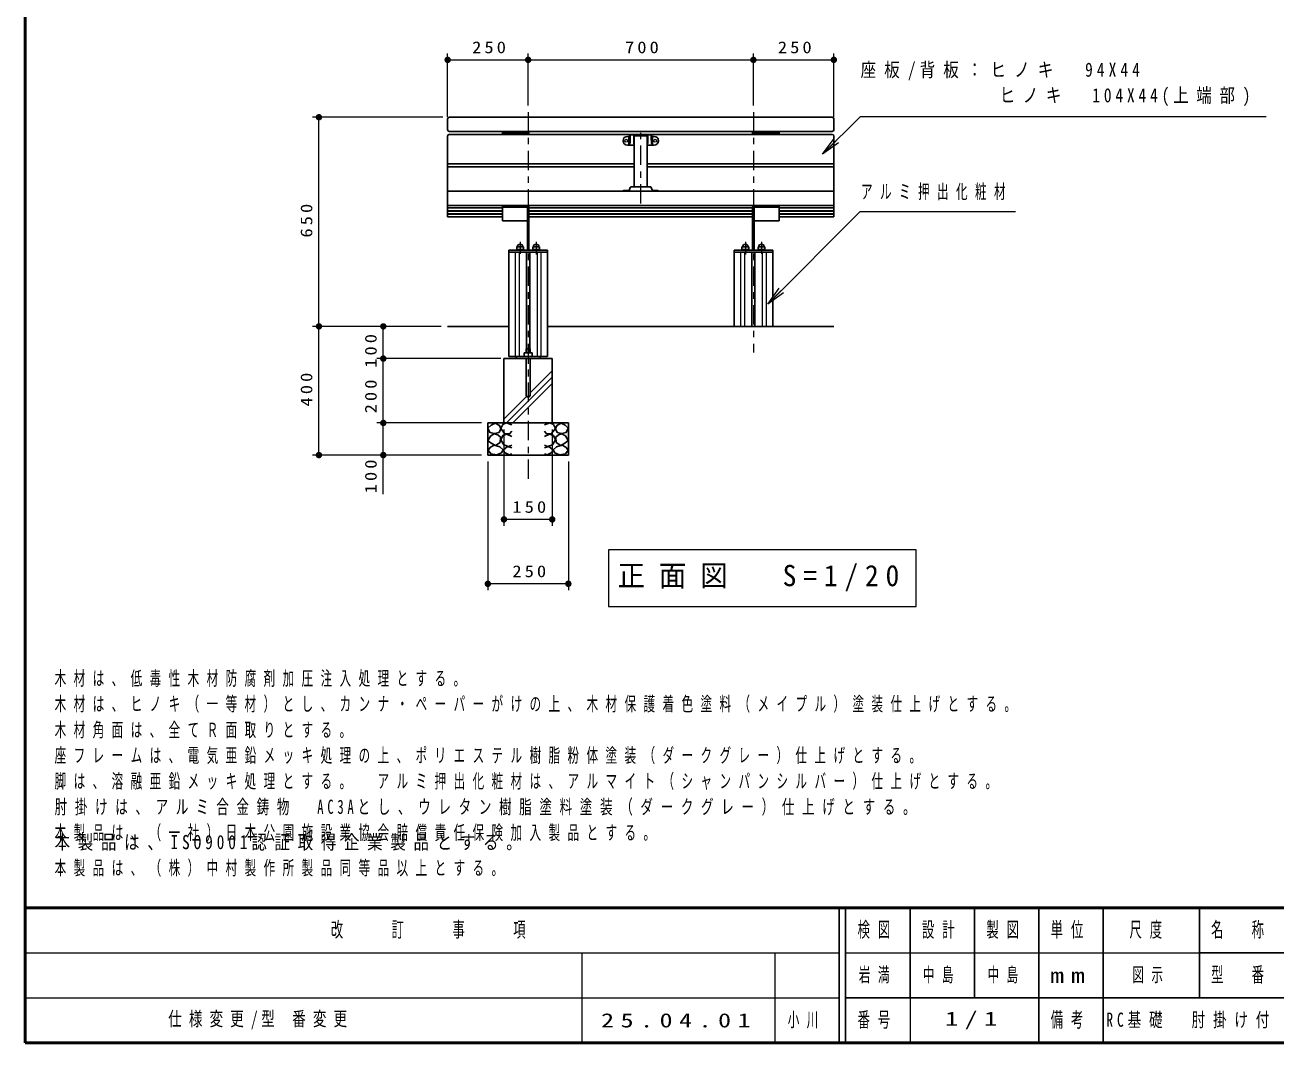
# Model space of a CAD drawing. Units: millimetres on the paper, scale 1:20. Extents: x -365 to 12, y -47 to 257.
# Drawn here: x -365 to -170.6, y 0 to 158.2 of the extents above; entities that cross this region are included whole.
import ezdxf

# ---------------------------------------------------------------- set-up
doc = ezdxf.new("R2010")
doc.units = ezdxf.units.MM
doc.linetypes.add('USER2', pattern=[6, 3, -1, 1, -1])
doc.layers.add('LY_1', color=7, linetype='Continuous', lineweight=25)
doc.layers.add('LY_2', color=7, linetype='Continuous', lineweight=13)
doc.styles.add('ＭＳ ゴシック', font='')
doc.styles.get('ＭＳ ゴシック').set_extended_font_data('MS Gothic')

# ---------------------------------------------------------------- blocks, each defined once
blk = doc.blocks.new('filled_dot')
at = {"color": 0, "linetype": 'Continuous', "lineweight": -2, "const_width": 1.25}
blk.add_lwpolyline([(-0.625, 0, 1), (0.625, 0, 1)], format="xyb", close=True, dxfattribs=at)

msp = doc.modelspace()

# ---------------------------------------------------------------- linework, layer by layer
at = {"layer": 'LY_1', "lineweight": 13}
for p, q in [((-299.336, 143.903), (-299.336, 153.771)), ((-286.836, 145.654), (-286.836, 153.771)), ((-251.836, 145.654), (-251.836, 153.771)), ((-239.336, 143.903), (-239.336, 153.771)), ((-299.336, 152.771), (-286.836, 152.771)), ((-286.836, 152.771), (-251.836, 152.771)), ((-251.836, 152.771), (-239.336, 152.771)), ((-300.086, 143.853), (-320.336, 143.853)), ((-319.336, 111.353), (-319.336, 143.853)), ((-241.074, 138.091), (-239.306, 140.566)), ((-241.074, 138.091), (-238.952, 140.212)), ((-238.599, 139.858), (-241.074, 138.091)), ((-288.836, 122.903), (-288.836, 106.653)), ((-288.221, 122.903), (-288.221, 106.653)), ((-285.451, 122.903), (-285.451, 106.653)), ((-284.836, 122.903), (-284.836, 106.653)), ((-253.836, 122.903), (-253.836, 111.353)), ((-253.221, 122.903), (-253.221, 111.353)), ((-250.451, 122.903), (-250.451, 111.353)), ((-249.836, 122.903), (-249.836, 111.353)), ((-249.617, 114.814), (-247.847, 117.288)), ((-249.617, 114.814), (-247.494, 116.934)), ((-247.141, 116.58), (-249.617, 114.814)), ((-300.336, 111.353), (-320.336, 111.353)), ((-319.336, 91.353), (-319.336, 111.353)), ((-309.336, 106.353), (-309.336, 111.353)), ((-291.586, 106.353), (-310.336, 106.353)), ((-291.086, 106.353), (-310.336, 106.353)), ((-309.336, 96.353), (-309.336, 106.353)), ((-290.191, 96.353), (-283.086, 103.458)), ((-286.519, 101.015), (-283.086, 104.448)), ((-289.201, 96.353), (-283.086, 102.468)), ((-290.586, 96.948), (-287.079, 100.455)), ((-294.086, 96.353), (-310.336, 96.353)), ((-309.336, 85.275), (-309.336, 96.353)), ((-290.586, 95.353), (-290.586, 80.353)), ((-283.086, 95.353), (-283.086, 80.353)), ((-294.086, 91.353), (-320.336, 91.353)), ((-293.086, 90.353), (-293.086, 70.353)), ((-280.586, 90.353), (-280.586, 70.353)), ((-283.086, 81.353), (-290.586, 81.353)), ((-274.337, 76.629), (-274.337, 67.829)), ((-226.537, 76.629), (-274.337, 76.629)), ((-226.537, 67.829), (-226.537, 76.629)), ((-280.586, 71.353), (-293.086, 71.353)), ((-274.337, 67.829), (-226.537, 67.829))]:
    msp.add_line(p, q, dxfattribs=at)
at = {"layer": 'LY_1'}
for p, q in [((-299.086, 143.853), (-269.336, 143.853)), ((-239.586, 143.853), (-269.336, 143.853)), ((-299.336, 143.603), (-299.336, 141.903)), ((-239.336, 143.603), (-239.336, 141.903)), ((-299.336, 140.924), (-299.336, 128.392)), ((-299.086, 141.653), (-269.336, 141.653)), ((-299.086, 141.174), (-269.336, 141.174)), ((-290.836, 141.653), (-290.836, 141.174)), ((-290.836, 141.428), (-286.724, 141.428)), ((-286.724, 141.653), (-286.724, 141.174)), ((-271.411, 140.884), (-271.096, 140.884)), ((-271.168, 139.645), (-271.168, 140.782)), ((-271.074, 140.897), (-270.977, 141.08)), ((-270.972, 140.559), (-270.972, 140.976)), ((-270.532, 141.134), (-270.889, 141.134)), ((-270.432, 141.034), (-270.432, 139.791)), ((-270.336, 133.023), (-270.336, 140.958)), ((-270.336, 140.958), (-268.336, 140.958)), ((-239.586, 141.653), (-269.336, 141.653)), ((-239.586, 141.174), (-269.336, 141.174)), ((-268.336, 133.023), (-268.336, 140.958)), ((-268.24, 141.034), (-268.24, 139.791)), ((-268.14, 141.134), (-267.783, 141.134)), ((-267.7, 140.559), (-267.7, 140.976)), ((-267.598, 140.897), (-267.695, 141.08)), ((-267.261, 140.884), (-267.576, 140.884)), ((-267.504, 139.645), (-267.504, 140.782)), ((-251.949, 141.653), (-251.949, 141.174)), ((-247.836, 141.428), (-251.949, 141.428)), ((-247.836, 141.653), (-247.836, 141.174)), ((-239.336, 140.924), (-239.336, 128.392)), ((-271.411, 139.534), (-270.336, 139.534)), ((-270.382, 139.741), (-270.336, 139.741)), ((-268.336, 139.741), (-268.29, 139.741)), ((-268.336, 139.534), (-267.261, 139.534)), ((-299.336, 136.634), (-270.336, 136.634)), ((-299.336, 136.151), (-270.336, 136.151)), ((-239.336, 136.634), (-268.336, 136.634)), ((-239.336, 136.151), (-268.336, 136.151)), ((-299.336, 132.353), (-269.336, 132.353)), ((-271.975, 132.448), (-271.202, 132.448)), ((-270.974, 132.958), (-271.155, 132.48)), ((-269.336, 133.023), (-270.88, 133.023)), ((-269.336, 133.023), (-267.792, 133.023)), ((-239.336, 132.353), (-269.336, 132.353)), ((-267.698, 132.958), (-267.517, 132.48)), ((-266.697, 132.448), (-267.47, 132.448)), ((-299.336, 130.161), (-269.336, 130.161)), ((-299.336, 129.752), (-290.836, 129.752)), ((-299.336, 129.299), (-290.836, 129.299)), ((-299.336, 129.255), (-290.836, 129.255)), ((-299.336, 128.845), (-290.836, 128.845)), ((-299.336, 128.802), (-290.836, 128.802)), ((-299.336, 128.392), (-290.836, 128.392)), ((-290.836, 130.118), (-286.949, 130.118)), ((-290.836, 130.118), (-290.836, 127.781)), ((-290.836, 129.894), (-286.949, 129.894)), ((-286.949, 129.894), (-286.949, 123.203)), ((-286.724, 129.893), (-286.724, 123.203)), ((-286.724, 129.752), (-251.949, 129.752)), ((-286.724, 129.299), (-251.949, 129.299)), ((-286.724, 129.255), (-251.949, 129.255)), ((-286.724, 128.845), (-251.949, 128.845)), ((-286.724, 128.802), (-251.949, 128.802)), ((-286.724, 128.392), (-251.949, 128.392)), ((-239.336, 130.161), (-269.336, 130.161)), ((-251.949, 129.893), (-251.949, 123.203)), ((-247.836, 130.118), (-251.724, 130.118)), ((-247.836, 129.894), (-251.724, 129.894)), ((-251.724, 129.894), (-251.724, 123.203)), ((-247.836, 130.118), (-247.836, 127.781)), ((-239.336, 129.752), (-247.836, 129.752)), ((-239.336, 129.299), (-247.836, 129.299)), ((-239.336, 129.255), (-247.836, 129.255)), ((-239.336, 128.845), (-247.836, 128.845)), ((-239.336, 128.802), (-247.836, 128.802)), ((-239.336, 128.392), (-247.836, 128.392)), ((-290.836, 127.781), (-286.949, 127.781)), ((-247.836, 127.781), (-251.724, 127.781)), ((-289.836, 123.203), (-289.836, 106.653)), ((-289.836, 123.203), (-283.836, 123.203)), ((-289.836, 122.903), (-283.836, 122.903)), ((-288.611, 123.703), (-288.611, 123.203)), ((-288.611, 123.703), (-287.561, 123.703)), ((-288.611, 123.303), (-287.561, 123.303)), ((-287.561, 123.703), (-287.561, 123.203)), ((-287.086, 122.903), (-287.086, 107.218)), ((-286.586, 122.903), (-286.586, 107.218)), ((-286.111, 123.703), (-285.061, 123.703)), ((-286.111, 123.703), (-286.111, 123.203)), ((-286.111, 123.303), (-285.061, 123.303)), ((-285.061, 123.703), (-285.061, 123.203)), ((-283.836, 123.203), (-283.836, 106.653)), ((-254.836, 123.203), (-254.836, 111.353)), ((-248.836, 123.203), (-254.836, 123.203)), ((-248.836, 122.903), (-254.836, 122.903)), ((-252.561, 123.703), (-253.611, 123.703)), ((-253.611, 123.703), (-253.611, 123.203)), ((-252.561, 123.303), (-253.611, 123.303)), ((-252.561, 123.703), (-252.561, 123.203)), ((-252.086, 122.903), (-252.086, 111.353)), ((-251.586, 122.903), (-251.586, 111.353)), ((-251.111, 123.703), (-251.111, 123.203)), ((-250.061, 123.703), (-251.111, 123.703)), ((-250.061, 123.303), (-251.111, 123.303)), ((-250.061, 123.703), (-250.061, 123.203)), ((-248.836, 123.203), (-248.836, 111.353)), ((-299.336, 111.353), (-289.836, 111.353)), ((-283.836, 111.353), (-239.336, 111.353)), ((-287.441, 107.268), (-286.231, 107.268)), ((-287.441, 107.268), (-287.441, 106.653)), ((-287.154, 107.841), (-286.519, 107.841)), ((-287.154, 107.841), (-287.154, 107.268)), ((-286.519, 107.841), (-286.519, 107.268)), ((-286.231, 107.268), (-286.231, 106.674)), ((-290.586, 106.353), (-290.586, 96.353)), ((-290.586, 106.353), (-283.086, 106.353)), ((-289.836, 106.653), (-283.836, 106.653)), ((-288.711, 106.653), (-288.711, 106.353)), ((-287.154, 106.353), (-287.154, 100.659)), ((-286.519, 106.353), (-286.519, 100.659)), ((-284.961, 106.653), (-284.961, 106.353)), ((-283.086, 106.353), (-283.086, 96.353)), ((-293.086, 96.353), (-293.086, 91.353)), ((-293.086, 96.353), (-280.586, 96.353)), ((-280.586, 96.353), (-280.586, 91.353)), ((-293.086, 91.353), (-280.586, 91.353))]:
    msp.add_line(p, q, dxfattribs=at)
at = {"layer": 'LY_1', "linetype": 'USER2', "lineweight": 13}
for p, q in [((-286.836, 144.654), (-286.836, 87.217)), ((-251.836, 144.654), (-251.836, 107.278)), ((-269.336, 130.438), (-269.336, 141.972)), ((-288.086, 124.479), (-288.086, 122.64)), ((-285.586, 124.479), (-285.586, 122.501)), ((-253.086, 124.479), (-253.086, 122.501)), ((-250.586, 124.479), (-250.586, 122.64)), ((-286.836, 108.555), (-286.836, 99.836))]:
    msp.add_line(p, q, dxfattribs=at)
at = {"layer": 'LY_1', "lineweight": 13}
for points in [[(-241.074, 138.091), (-235.186, 143.978), (-172.173, 143.978)], [(-249.617, 114.814), (-235.23, 129.183), (-211.111, 129.183)]]:
    msp.add_lwpolyline(points, dxfattribs=at)
at = {"layer": 'LY_1'}
for points in [[(-271.168, 139.645), (-271.13, 139.664), (-271.095, 139.687), (-271.066, 139.714), (-271.04, 139.746), (-271.023, 139.783), (-271.011, 139.825), (-271.003, 139.874), (-270.997, 139.93), (-270.992, 139.998), (-270.988, 140.074), (-270.984, 140.155), (-270.981, 140.236), (-270.979, 140.316), (-270.977, 140.392), (-270.975, 140.461), (-270.974, 140.519), (-270.973, 140.564), (-270.972, 140.594), (-270.972, 140.605), (-270.972, 140.594), (-270.972, 140.559)], [(-267.504, 139.645), (-267.542, 139.664), (-267.577, 139.687), (-267.607, 139.714), (-267.632, 139.746), (-267.649, 139.783), (-267.661, 139.825), (-267.669, 139.874), (-267.675, 139.93), (-267.68, 139.998), (-267.684, 140.074), (-267.688, 140.155), (-267.691, 140.236), (-267.693, 140.316), (-267.695, 140.392), (-267.697, 140.461), (-267.698, 140.519), (-267.699, 140.564), (-267.7, 140.594), (-267.7, 140.605), (-267.7, 140.594), (-267.7, 140.559)], [(-289.365, 96.038), (-290.221, 96.355), (-290.76, 96.086), (-291.076, 95.484), (-290.49, 94.723), (-289.714, 94.66), (-289.365, 95.056)], [(-284.307, 96.038), (-283.451, 96.355), (-282.913, 96.086), (-282.596, 95.484), (-283.182, 94.723), (-283.958, 94.66), (-284.307, 95.056)], [(-289.381, 94.232), (-290.142, 94.628), (-290.775, 94.375), (-291.076, 93.725), (-290.633, 92.949), (-289.872, 92.711), (-289.381, 92.917)], [(-284.291, 94.232), (-283.53, 94.628), (-282.897, 94.375), (-282.596, 93.725), (-283.039, 92.949), (-283.8, 92.711), (-284.291, 92.917)], [(-289.365, 92.505), (-290.031, 92.711), (-290.68, 92.157), (-290.506, 91.761), (-289.777, 91.396), (-289.365, 91.555)], [(-284.307, 92.505), (-283.641, 92.711), (-282.992, 92.157), (-283.166, 91.761), (-283.895, 91.396), (-284.307, 91.555)]]:
    msp.add_lwpolyline(points, dxfattribs=at)
for points in [[(-291.964, 96.323), (-292.597, 96.022), (-293.073, 95.547), (-292.772, 94.85), (-292.043, 94.707), (-291.346, 94.866), (-291.092, 95.452), (-291.282, 95.959)], [(-281.708, 96.323), (-281.075, 96.022), (-280.6, 95.547), (-280.901, 94.85), (-281.629, 94.707), (-282.326, 94.866), (-282.58, 95.452), (-282.39, 95.959)], [(-292.09, 94.676), (-292.629, 94.327), (-293.073, 93.646), (-292.566, 93.186), (-291.9, 92.87), (-291.203, 93.313), (-291.124, 94.153), (-291.532, 94.515)], [(-281.582, 94.676), (-281.043, 94.327), (-280.6, 93.646), (-281.106, 93.186), (-281.772, 92.87), (-282.469, 93.313), (-282.548, 94.153), (-282.14, 94.515)], [(-292.131, 92.879), (-292.7, 92.56), (-293.038, 92.137), (-292.634, 91.571), (-291.692, 91.368), (-290.976, 91.687), (-290.703, 92.192), (-291.242, 92.648)], [(-281.541, 92.879), (-280.972, 92.56), (-280.634, 92.137), (-281.038, 91.571), (-281.98, 91.368), (-282.696, 91.687), (-282.969, 92.192), (-282.43, 92.648)]]:
    msp.add_lwpolyline(points, close=True, dxfattribs=at)
at = {"layer": 'LY_1', "lineweight": 13}
for centre in [(-271.586, 140.209), (-267.086, 140.209)]:
    msp.add_circle(centre, 0.225, dxfattribs=at)
at = {"layer": 'LY_1'}
for centre, radius, start, end in [((-299.086, 143.603), 0.25, 90, 180), ((-239.586, 143.603), 0.25, 360, 90), ((-299.086, 141.903), 0.25, 180, 270), ((-239.586, 141.903), 0.25, 270, 0), ((-299.086, 140.924), 0.25, 90, 180), ((-271.411, 140.209), 0.675, 90, 270), ((-271.096, 140.909), 0.025, 270, 332.13251), ((-270.889, 141.034), 0.1, 90, 152.13251), ((-270.532, 141.034), 0.1, 0, 90), ((-268.14, 141.034), 0.1, 90, 180), ((-267.783, 141.034), 0.1, 27.86749, 90), ((-267.576, 140.909), 0.025, 207.86749, 270), ((-267.261, 140.209), 0.675, 270, 90), ((-239.586, 140.924), 0.25, 360, 90), ((-270.382, 139.791), 0.05, 180, 270), ((-268.29, 139.791), 0.05, 270, 0.00001), ((-271.975, 132.348), 0.1, 90, 177), ((-271.202, 132.498), 0.05, 270, 339.20314), ((-270.88, 132.923), 0.1, 90, 159.20314), ((-267.792, 132.923), 0.1, 20.79686, 90), ((-267.47, 132.498), 0.05, 200.79686, 270), ((-266.697, 132.348), 0.1, 3, 90), ((-286.949, 129.893), 0.225, 0, 90), ((-251.724, 129.893), 0.225, 90, 180), ((-288.086, 123.703), 0.425, 0, 180), ((-285.586, 123.703), 0.425, 0, 180), ((-253.086, 123.703), 0.425, 360, 180), ((-250.586, 123.703), 0.425, 360, 180), ((-286.836, 100.659), 0.318, 179.99996, 0.00001)]:
    msp.add_arc(centre, radius, start, end, dxfattribs=at)
at = {"layer": 'LY_2', "lineweight": 50}
for p, q in [((-365, 257), (-365, 0)), ((-365, 21), (0, 21)), ((-365, 0), (0, 0))]:
    msp.add_line(p, q, dxfattribs=at)
at = {"layer": 'LY_2', "color": 211, "lineweight": 25}
for p, q in [((-238.5, 21), (-238.5, 0)), ((-237.5, 21), (-237.5, 0)), ((-227.5, 21), (-227.5, 7)), ((-217.5, 21), (-217.5, 7)), ((-207.5, 21), (-207.5, 0)), ((-197.5, 21), (-197.5, 7)), ((-182.5, 21), (-182.5, 7)), ((-182.5, 14), (-70, 14)), ((-237.5, 7), (0, 7))]:
    msp.add_line(p, q, dxfattribs=at)
at = {"layer": 'LY_2'}
for p, q in [((-365, 14), (-238.5, 14)), ((-278.5, 14), (-278.5, 0)), ((-248.5, 14), (-248.5, 0)), ((-237.5, 14), (-182.5, 14)), ((-365, 7), (-238.5, 7)), ((-227.5, 7), (-227.5, 0))]:
    msp.add_line(p, q, dxfattribs=at)
at = {"layer": 'LY_2', "lineweight": 25}
msp.add_line((-197.5, 7), (-197.5, 0), dxfattribs=at)

# ---------------------------------------------------------------- block references
at = {"layer": 'LY_1', "lineweight": 13, "xscale": 0.4, "yscale": 0.4}
for p in [(-299.336, 152.771), (-290.586, 81.353), (-293.086, 71.353)]:
    msp.add_blockref('filled_dot', p, dxfattribs=at)
for p, rotation in [((-286.836, 152.771), 180), ((-251.836, 152.771), 180), ((-239.336, 152.771), 180), ((-319.336, 143.853), 270), ((-319.336, 111.353), 90), ((-319.336, 111.353), 270), ((-309.336, 111.353), 270), ((-309.336, 106.353), 270), ((-309.336, 106.353), 90), ((-309.336, 96.353), 270), ((-309.336, 96.353), 90), ((-319.336, 91.353), 90), ((-309.336, 91.353), 90), ((-283.086, 81.353), 180), ((-280.586, 71.353), 180)]:
    msp.add_blockref('filled_dot', p, dxfattribs=dict(at, rotation=rotation))

# ---------------------------------------------------------------- texts
at = {"layer": 'LY_1', "style": 'ＭＳ ゴシック'}
for s, insert, char_height, attachment_point in [('\\T1.33;\\W1.15;250', (-292.671, 153.771), 1.833, 8), ('\\T1.33;\\W1.15;700', (-268.919, 153.771), 1.833, 8), ('\\T1.33;\\W1.15;250', (-245.171, 153.771), 1.833, 8), ('\\T1.53;\\W0.8;座板/背板：ヒノキ\u300094X44', (-235.173, 150.978), 2.199, 4), ('\\T1.5;\\W0.8;\u3000\u3000\u3000\u3000\u3000\u3000ヒノキ\u3000104X44(上端部)', (-235.173, 146.978), 2.199, 4), ('\\T1.64;\\W0.6;アルミ押出化粧材', (-235.111, 132.183), 2.199, 4), ('\\T1.33;\\W1.15;150', (-286.415, 82.353), 1.833, 8), ('\\T1.33;\\W1.15;250', (-286.421, 72.353), 1.833, 8), ('\\T1.5;\\W0.95;正面図\u3000S=1/20', (-272.937, 72.229), 3.299, 4), ('\\T1.64;\\W0.6;木材は、低毒性木材防腐剤加圧注入処理とする。', (-360.4, 55.318), 2.199, 7), ('\\T1.64;\\W0.6;木材は、ヒノキ（一等材）とし、カンナ・ペーパーがけの上、木材保護着色塗料（メイプル）塗装仕上げとする。', (-360.4, 51.318), 2.199, 7), ('\\T1.64;\\W0.6;木材角面は、全てＲ面取りとする。', (-360.4, 47.318), 2.199, 7), ('\\T1.64;\\W0.6;座フレームは、電気亜鉛メッキ処理の上、ポリエステル樹脂粉体塗装（ダークグレー）仕上げとする。', (-360.4, 43.318), 2.199, 7), ('\\T1.64;\\W0.6;脚は、溶融亜鉛メッキ処理とする。\u3000アルミ押出化粧材は、アルマイト（シャンパンシルバー）仕上げとする。', (-360.4, 39.318), 2.199, 7), ('\\T1.61;\\W0.65;肘掛けは、アルミ合金鋳物\u3000AC3Aとし、ウレタン樹脂塗料塗装（ダークグレー）仕上げとする。', (-360.4, 35.318), 2.199, 7), ('\\T1.64;\\W0.6;本製品は、（一社）日本公園施設業協会賠償責任保険加入製品とする。', (-360.4, 31.318), 2.199, 7), ('\\T1.5;\\W0.8;本製品は、ISO9001認証取得企業製品とする。', (-360.4, 32.318), 2.199, 1), ('\\T1.64;\\W0.6;本製品は、（株）中村製作所製品同等品以上とする。', (-360.4, 28.318), 2.199, 1), ('\\T1.64;\\W0.6;岩満', (-232.5, 10.5), 2.199, 5), ('\\T1.64;\\W0.6;中島', (-225.5, 10.5), 2.199, 4), ('\\T1.64;\\W0.6;中島', (-212.5, 10.5), 2.199, 5), ('\\T1.64;\\W0.6;図示', (-190, 10.5), 2.199, 5), ('\\T1.53;\\W0.7;仕様変更/型\\~番変更', (-342.75, 3.5), 2.199, 4), ('\\T1.5;\\W1.35;25.04.01', (-275.5, 3.5), 2.199, 4), ('\\T1.64;\\W0.6;小川', (-246.5, 3.5), 2.199, 4), ('\\T1.5;\\W1.35;1/1', (-217.5, 3.5), 2.199, 5), ('\\T1.58;\\W0.7;RC基礎\u3000肘掛け付', (-197, 3.5), 2.199, 4)]:
    msp.add_mtext(s, dxfattribs=dict(at, insert=insert, char_height=char_height, attachment_point=attachment_point))
at = {"layer": 'LY_1', "char_height": 1.833, "attachment_point": 8, "rotation": 90, "style": 'ＭＳ ゴシック'}
for s, insert in [('\\T1.33;\\W1.15;650', (-320.336, 128.018)), ('\\T1.33;\\W1.15;100', (-310.336, 107.779)), ('\\T1.33;\\W1.15;400', (-320.336, 101.77)), ('\\T1.33;\\W1.15;200', (-310.336, 100.699)), ('\\T1.33;\\W1.15;100', (-310.336, 88.275))]:
    msp.add_mtext(s, dxfattribs=dict(at, insert=insert))
at = {"layer": 'LY_2', "color": 4, "char_height": 2.346, "attachment_point": 5, "style": 'ＭＳ ゴシック'}
for s, insert in [('\\T1.64;\\W0.6;改\u3000\u3000訂\u3000\u3000事\u3000\u3000項', (-301.75, 17.5)), ('\\T1.64;\\W0.6;検図', (-232.5, 17.5)), ('\\T1.64;\\W0.6;設計', (-222.5, 17.5)), ('\\T1.64;\\W0.6;製図', (-212.5, 17.5)), ('\\T1.64;\\W0.6;単位', (-202.5, 17.5)), ('\\T1.64;\\W0.6;尺度', (-190.25, 17.5)), ('\\T1.64;\\W0.6;名\u3000称', (-176, 17.5)), ('\\T1.64;\\W0.6;型\u3000番', (-176, 10.5)), ('\\T1.5;\\W1.35;mm', (-202.5, 10.5)), ('\\T1.64;\\W0.6;番号', (-232.5, 3.5)), ('\\T1.64;\\W0.6;備考', (-202.5, 3.5))]:
    msp.add_mtext(s, dxfattribs=dict(at, insert=insert))

doc.saveas('drawing.dxf')
